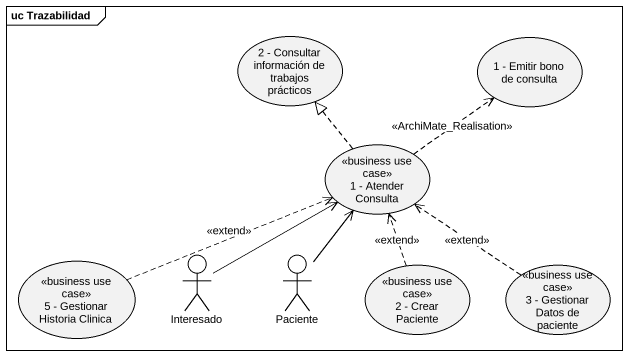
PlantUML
@startuml
mainframe uc Trazabilidad
usecase "2 - Consultar información de trabajos prácticos" as u2_Consultar_información_de
usecase "1 - Emitir bono de consulta" as u1_Emitir_bono_de_consulta
usecase "1 - Atender Consulta" as u1_Atender_Consulta <<business use case>>
usecase "5 - Gestionar Historia Clinica" as u5_Gestionar_Historia_Clinica <<business use case>>
actor Interesado
actor Paciente
usecase "2 - Crear Paciente" as u2_Crear_Paciente <<business use case>>
usecase "3 - Gestionar Datos de paciente" as u3_Gestionar_Datos_de <<business use case>>
u1_Atender_Consulta .up.|> u2_Consultar_información_de
u1_Atender_Consulta .up.> u1_Emitir_bono_de_consulta : <<ArchiMate_Realisation>>
u5_Gestionar_Historia_Clinica .right.> u1_Atender_Consulta : <<extend>>
Interesado -up-> u1_Atender_Consulta
Paciente -up-> u1_Atender_Consulta
u2_Crear_Paciente .up.> u1_Atender_Consulta : <<extend>>
u3_Gestionar_Datos_de .up.> u1_Atender_Consulta : <<extend>>
@enduml
